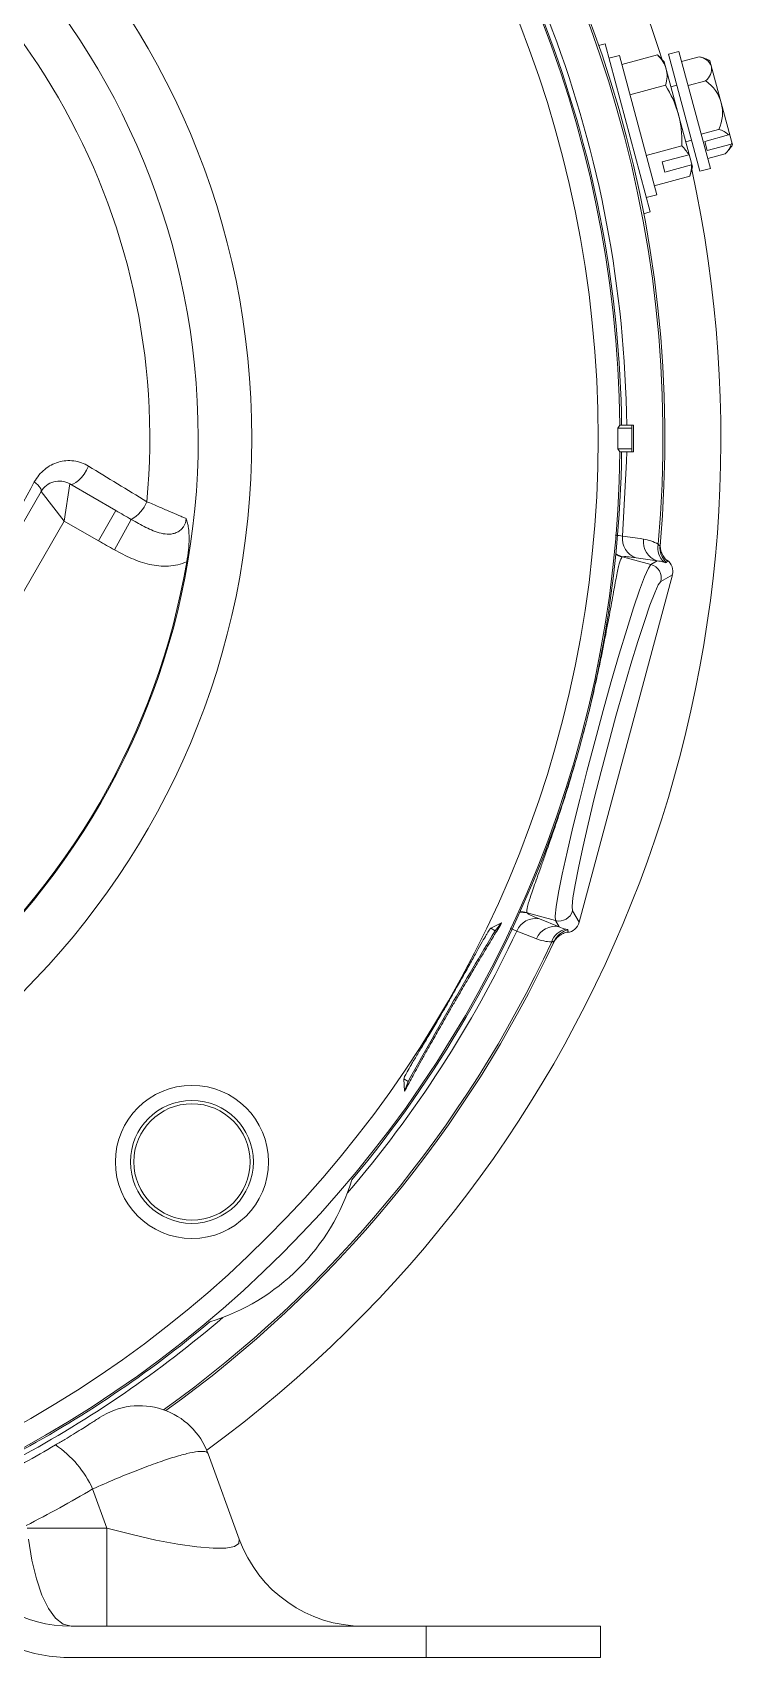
# Paper-space layout '_Right' of a CAD drawing. Header units: inches. Extents: x -5.71 to 3.63, y -3.65 to 3.62.
# Drawn here: x 1.619 to 3.629, y -3.5 to 1.166 of the extents above; entities that cross this region are included whole.
import ezdxf

# ---------------------------------------------------------------- set-up
doc = ezdxf.new("R2010")
doc.units = ezdxf.units.IN
doc.header["$MEASUREMENT"] = 0

psp = doc.layouts.new('_Right')

# ---------------------------------------------------------------- linework, layer by layer
at = {"color": 7, "linetype": 'Continuous', "lineweight": 15}
for p, q in [((3.2633, 1.1332), (3.2445, 1.1282)), ((3.2633, 1.1332), (3.3927, 0.6503)), ((3.3044, 1.0997), (3.2744, 1.0917)), ((3.3044, 1.0997), (3.4115, 0.6998)), ((3.3113, 1.0738), (3.4138, 1.1012)), ((3.4335, 1.0815), (3.4138, 1.1012)), ((3.4335, 1.0815), (3.5142, 0.7801)), ((3.4756, 1.1114), (3.4456, 1.1034)), ((3.5357, 0.7672), (3.4456, 1.1034)), ((3.5656, 0.7753), (3.4756, 1.1114)), ((3.5335, 1.0962), (3.4832, 1.0828)), ((3.5645, 1.0845), (3.6293, 0.843)), ((3.5522, 1.0265), (3.5019, 1.0131)), ((3.3346, 0.9868), (3.4371, 1.0142)), ((3.4694, 1.0145), (3.4526, 1.01)), ((3.5895, 0.8871), (3.5393, 0.8736)), ((3.3813, 0.8128), (3.4837, 0.8402)), ((3.4951, 0.8516), (3.5119, 0.8561)), ((3.6182, 0.8714), (3.5499, 0.8531)), ((3.5499, 0.8531), (3.5569, 0.827)), ((3.5569, 0.827), (3.6252, 0.8453)), ((3.4277, 0.7941), (3.5034, 0.8144)), ((3.4354, 0.7651), (3.4277, 0.7941)), ((3.6082, 0.8174), (3.558, 0.8039)), ((3.4046, 0.7258), (3.507, 0.7532)), ((3.5111, 0.7854), (3.4354, 0.7651)), ((3.507, 0.7532), (3.5142, 0.7801)), ((3.5357, 0.7672), (3.5656, 0.7753)), ((3.3816, 0.6918), (3.4115, 0.6998)), ((3.3927, 0.6503), (3.3739, 0.6452)), ((3.3002, 0.03), (3.3061, 0.0382)), ((3.3002, 0.03), (3.34, 0.03)), ((3.34, 0.0382), (3.3061, 0.0382)), ((3.3108, 0.0384), (3.345, 0.0384)), ((3.34, 0.0382), (3.34, -0.0382)), ((3.345, 0.0384), (3.345, -0.0384)), ((3.3061, -0.0382), (3.3002, -0.03)), ((3.3002, -0.03), (3.34, -0.03)), ((3.3061, -0.0382), (3.34, -0.0382)), ((3.345, -0.0384), (3.3108, -0.0384)), ((1.726, -0.1305), (1.7106, -0.2371)), ((1.726, -0.1305), (1.8588, -0.2072)), ((0.954, -1.3476), (1.644, -0.1524)), ((1.644, -0.1524), (1.7106, -0.2371)), ((1.8588, -0.2072), (1.8088, -0.2938)), ((1.903, -0.2324), (1.8549, -0.3197)), ((1.7106, -0.2371), (1.0606, -1.3629)), ((1.8088, -0.2938), (1.7106, -0.2371)), ((3.3135, -0.3399), (3.395, -0.3617)), ((3.4125, -0.3516), (3.3525, -0.3426)), ((3.395, -0.3617), (3.4125, -0.3516)), ((3.1891, -1.3892), (3.4565, -0.3915)), ((3.4565, -0.3915), (3.4232, -0.4107)), ((2.9352, -1.4064), (2.9664, -1.3908)), ((2.9664, -1.3908), (2.9477, -1.4136)), ((3.0395, -1.3624), (3.121, -1.3842)), ((3.0746, -1.3796), (3.1311, -1.4017)), ((3.1311, -1.4017), (3.121, -1.3842)), ((3.1699, -1.356), (3.1891, -1.3892)), ((2.9352, -1.4064), (2.9477, -1.4136)), ((2.6877, -1.8736), (2.6856, -1.8388)), ((2.6856, -1.8388), (2.698, -1.846)), ((2.698, -1.846), (2.6877, -1.8736)), ((2.1236, -2.915), (2.2129, -3.1603)), ((1.8328, -3.1287), (1.7919, -3.0161)), ((1.6039, -3.1287), (1.8328, -3.1287)), ((1.8328, -3.4103), (1.8328, -3.1287)), ((1.73, -3.4103), (3.25, -3.4103)), ((2.75, -3.4103), (2.75, -3.5)), ((3.25, -3.4103), (3.25, -3.5)), ((1.73, -3.5), (3.25, -3.5))]:
    psp.add_line(p, q, dxfattribs=at)
at = {"color": 8, "linetype": 'Continuous', "lineweight": 15}
psp.add_line((3.0099, -1.4143), (2.9912, -1.4058), dxfattribs=at)
at = {"color": 8, "linetype": 'Continuous', "lineweight": 15, "flags": 128}
for points in [[(3.3138, -0.2801), (3.325, -0.0649), (3.3254, -0.0384)], [(3.2943, -0.3327), (3.3021, -0.3372), (3.3119, -0.3408)], [(3.0193, -1.359), (3.0283, -1.3591), (3.0386, -1.3608)]]:
    psp.add_lwpolyline(points, dxfattribs=at)
at = {"color": 7, "linetype": 'Continuous', "lineweight": 15, "flags": 128}
for points in [[(1.726, -0.1305), (1.7309, -0.1317), (1.7371, -0.1303), (1.7441, -0.1264), (1.7517, -0.1202), (1.7595, -0.112), (1.7672, -0.1021), (1.7743, -0.0912), (1.7805, -0.0796)], [(1.644, -0.1524), (1.6446, -0.1503), (1.6443, -0.1477), (1.6431, -0.1447), (1.641, -0.1413), (1.638, -0.1375), (1.6342, -0.1335), (1.6297, -0.1293), (1.6245, -0.1249)], [(3.3138, -0.2801), (3.3641, -0.2876), (3.3738, -0.2891)], [(3.121, -1.3842), (3.12, -1.3713), (3.123, -1.3443), (3.1298, -1.304), (3.1403, -1.2513), (3.1542, -1.188), (3.1711, -1.1157), (3.1905, -1.0365), (3.2118, -0.9527), (3.2345, -0.8667), (3.2579, -0.7808), (3.2813, -0.6976), (3.3041, -0.6193), (3.3256, -0.5483), (3.3453, -0.4865), (3.3625, -0.4357), (3.3767, -0.3973), (3.3877, -0.3724), (3.395, -0.3617)], [(3.4232, -0.4107), (3.4162, -0.4204), (3.4058, -0.4433), (3.3923, -0.4788), (3.3761, -0.5257), (3.3577, -0.5828), (3.3377, -0.6484), (3.3165, -0.7207), (3.2947, -0.7976), (3.2731, -0.877), (3.2521, -0.9566), (3.2325, -1.0341), (3.2147, -1.1073), (3.1993, -1.1742), (3.1866, -1.2328), (3.1772, -1.2815), (3.1711, -1.3189), (3.1687, -1.344), (3.1699, -1.356)], [(3.0664, -1.4365), (3.0594, -1.4338), (3.0099, -1.4143)], [(1.73, -3.4103), (1.7074, -3.4045), (1.6855, -3.3874), (1.665, -3.3594), (1.6464, -3.3214), (1.6304, -3.2746), (1.6174, -3.2203), (1.6078, -3.1603)], [(1.8328, -3.1287), (1.9051, -3.1473), (1.9736, -3.1627), (2.0363, -3.1746), (2.0915, -3.1826), (2.1378, -3.1864), (2.174, -3.1861), (2.1989, -3.1815), (2.212, -3.1728), (2.2129, -3.1603)]]:
    psp.add_lwpolyline(points, dxfattribs=at)
at = {"color": 7, "linetype": 'Continuous', "lineweight": 15}
for centre, radius in [((0, 0), 3.2435), ((0, 0), 2.2493), ((2.0771, -2.0771), 0.2198), ((2.0771, -2.0771), 0.1765), ((2.0771, -2.0771), 0.167)]:
    psp.add_circle(centre, radius, dxfattribs=at)
for centre, radius, start, end in [((0, 0), 3.435, 354.858, 83.1959), ((0, 0), 3.3064, 0.6616, 86.9487), ((0, 0), 3.5959, 17.6032, 51.6016), ((0, 0), 3.311, 0.6643, 40.0003), ((0, 0), 2.095, 275.8537, 264.1463), ((0, 0), 1.9559, 354.6749, 65.3251), ((3.4907, 0.9353), 0.1665, 63.6522, 75.0945), ((3.5269, 1.0514), 0.0453, 21.9616, 81.6167), ((3.524, 1.062), 0.0453, 308.3833, 8.0384), ((3.4907, 0.9353), 0.11, 333.9984, 56.0016), ((3.5771, 0.8304), 0.0581, 44.9377, 77.6275), ((3.5691, 0.8603), 0.0581, 312.3725, 345.0623), ((3.4907, 0.9353), 0.1665, 314.9055, 326.3478), ((3.4933, 0.9709), 0.1597, 321.4551, 322.9716), ((3.5003, 0.9448), 0.1597, 321.4551, 322.9716), ((0, 0), 3.5959, 306.1183, 12.3968), ((0, 0), 3.3003, 359.4792, 0.5208), ((0, 0), 3.3064, 270.6616, 359.3384), ((0, 0), 3.311, 319.9997, 359.3357), ((1.696, -0.1824), 0.06, 60, 150), ((1.8571, -0.1476), 0.0964, 298.423, 339.4362), ((3.3712, -0.2878), 0.0579, 172.3693, 251.1678), ((3.4312, -0.2968), 0.0579, 172.3142, 251.1649), ((3.4696, -0.3147), 0.0548, 168.3967, 228.0466), ((3.4806, -0.3132), 0.0597, 174.8877, 226.1401), ((3.4812, -0.3066), 0.0597, 174.9978, 229.3808), ((0, 0), 2.0925, 309.7385, 350.2615), ((3.3845, -0.4004), 0.0401, 345.1836, 74.8164), ((3.4179, -0.3811), 0.0399, 344.972, 52.8571), ((3.0634, -1.4363), 0.0579, 78.8322, 157.6307), ((3.1313, -1.3455), 0.0401, 255.1836, 344.8164), ((3.1505, -1.3789), 0.0399, 277.1429, 345.028), ((0, 0), 3.435, 305.6542, 335.142), ((13.3283, -7.6951), 12.1332, 148.82097, 151.17903), ((3.1199, -1.4585), 0.0579, 78.8351, 157.6858), ((3.1621, -1.4623), 0.0548, 101.9534, 161.6033), ((3.1681, -1.4751), 0.0597, 100.6192, 155.0022), ((3.1709, -1.4691), 0.0597, 103.8599, 155.1123), ((1.9481, -1.9481), 0.6153, 287.0317, 342.9683), ((0, 0), 3.311, 297.9942, 310.0003), ((1.9266, -2.9867), 0.2097, 20, 123.1549), ((0, -0.0375), 3.313, 297.0339, 300.5749), ((1.5189, -3.1385), 0.2991, 24.149, 56.2301), ((0, 0.0168), 3.5227, 297.0339, 300.5749), ((2.57, -3.0303), 0.38, 200, 270), ((1.73, -3.0303), 0.38, 211.6033, 270), ((1.73, -3.0303), 0.4697, 249.418, 270)]:
    psp.add_arc(centre, radius, start, end, dxfattribs=at)
at = {"color": 8, "linetype": 'Continuous', "lineweight": 15}
for centre, radius, start, end in [((0, 0), 3.4294, 354.9204, 83.1934), ((0, 0), 3.3256, 0.6613, 40.6432), ((3.3292, -0.2822), 0.0598, 234.446, 254.7161), ((3.0243, -1.4202), 0.0598, 75.2839, 95.554), ((0, 0), 3.4294, 305.5905, 335.0796), ((0, 0), 3.3256, 319.3568, 334.832), ((0, 0), 3.3256, 298.2924, 310.6432)]:
    psp.add_arc(centre, radius, start, end, dxfattribs=at)
at = {"color": 7, "linetype": 'Continuous', "lineweight": 15}
for points in [[(3.4138, 1.1012), (3.4258, 1.0892), (3.4349, 1.0761), (3.4389, 1.0613)], [(3.4371, 1.0142), (3.4529, 0.988), (3.4659, 0.9605), (3.4739, 0.9308)], [(3.4837, 0.8402), (3.4917, 0.8322), (3.4986, 0.8236), (3.5034, 0.8144)], [(3.5034, 0.8144), (3.5037, 0.8153), (3.504, 0.8163), (3.5043, 0.8172)], [(3.5111, 0.7854), (3.5116, 0.7749), (3.51, 0.7641), (3.507, 0.7532)], [(3.5121, 0.7883), (3.5118, 0.7873), (3.5114, 0.7864), (3.5111, 0.7854)], [(1.7805, -0.0796), (1.8348, -0.1129), (1.8906, -0.147), (1.9474, -0.1815)], [(1.8588, -0.2072), (1.8735, -0.2156), (1.8882, -0.2241), (1.903, -0.2324)], [(1.8549, -0.3197), (1.8395, -0.3112), (1.8241, -0.3026), (1.8088, -0.2938)], [(3.3738, -0.2891), (3.3882, -0.2913), (3.4023, -0.2957), (3.4159, -0.3036)], [(3.3135, -0.3399), (3.3128, -0.34), (3.3123, -0.3403), (3.3119, -0.3408)], [(3.433, -0.3554), (3.4262, -0.3528), (3.4194, -0.3518), (3.4125, -0.3516)], [(3.4393, -0.3562), (3.4385, -0.3572), (3.4365, -0.3568), (3.433, -0.3554)], [(3.442, -0.3493), (3.4426, -0.3505), (3.4427, -0.3514), (3.4424, -0.3519)], [(3.0386, -1.3608), (3.0387, -1.3614), (3.039, -1.3619), (3.0395, -1.3624)], [(3.1101, -1.445), (3.0943, -1.4451), (3.0799, -1.4419), (3.0664, -1.4365)], [(3.1311, -1.4017), (3.1372, -1.405), (3.1436, -1.4076), (3.1507, -1.4087)], [(3.1507, -1.4087), (3.1545, -1.4093), (3.1565, -1.4099), (3.1566, -1.4112)], [(3.1571, -1.4164), (3.1572, -1.417), (3.1567, -1.4178), (3.1555, -1.4185)]]:
    psp.add_open_spline(points, degree=3, dxfattribs=at)
for points, knots in [([(3.4389, 1.0613), (3.4409, 1.0539), (3.4416, 1.0462), (3.4408, 1.0305), (3.4393, 1.0224), (3.4371, 1.0142)], [0, 0, 0, 0, 0.5, 0.5, 1, 1, 1, 1]), ([(3.4739, 0.9308), (3.4778, 0.9161), (3.4805, 0.901), (3.4836, 0.8707), (3.484, 0.8555), (3.4837, 0.8402)], [0, 0, 0, 0, 0.5, 0.5, 1, 1, 1, 1]), ([(1.6245, -0.1249), (1.6284, -0.1177), (1.6328, -0.1112), (1.6427, -0.0991), (1.6483, -0.0936), (1.6601, -0.0839), (1.6664, -0.0797), (1.6796, -0.0727), (1.6866, -0.0699), (1.7007, -0.0657), (1.708, -0.0644), (1.7228, -0.0632), (1.7303, -0.0634), (1.7451, -0.0653), (1.7524, -0.0671), (1.7668, -0.0722), (1.7738, -0.0755), (1.7805, -0.0796)], [0, 0, 0, 0, 0.125, 0.125, 0.25, 0.25, 0.375, 0.375, 0.5, 0.5, 0.625, 0.625, 0.75, 0.75, 0.875, 0.875, 1, 1, 1, 1]), ([(0.9204, -1.3444), (0.981, -1.2456), (1.0415, -1.1464), (1.1322, -0.9951), (1.1625, -0.9443), (1.2079, -0.8673), (1.223, -0.8414), (1.2532, -0.7897), (1.2681, -0.7639), (1.3128, -0.6866), (1.3421, -0.6352), (1.4001, -0.5326), (1.4288, -0.4815), (1.5138, -0.3283), (1.5695, -0.2264), (1.6245, -0.1249)], [0, 0, 0, 0, 0.25, 0.25, 0.375, 0.375, 0.4375, 0.4375, 0.5, 0.5, 0.625, 0.625, 0.75, 0.75, 1, 1, 1, 1]), ([(1.9474, -0.1815), (1.9593, -0.1865), (1.9707, -0.1914), (1.9926, -0.2007), (2.0031, -0.2052), (2.0225, -0.2135), (2.0314, -0.2173), (2.0434, -0.2226), (2.0473, -0.2242), (2.0543, -0.2273), (2.0576, -0.2287), (2.0606, -0.23)], [0, 0, 0, 0, 0.25, 0.25, 0.5, 0.5, 0.75, 0.75, 0.875, 0.875, 1, 1, 1, 1]), ([(1.903, -0.2324), (1.9172, -0.2405), (1.931, -0.2482), (1.952, -0.2587), (1.959, -0.262), (1.9734, -0.2678), (1.9808, -0.2704), (1.9958, -0.274), (2.0037, -0.275), (2.0156, -0.2746), (2.0195, -0.2741), (2.0273, -0.2723), (2.0312, -0.2709), (2.0384, -0.2674), (2.0419, -0.2651), (2.0481, -0.2597), (2.0508, -0.2567), (2.0577, -0.2464), (2.0602, -0.2382), (2.0606, -0.23)], [0, 0, 0, 0, 0.25, 0.25, 0.375, 0.375, 0.5, 0.5, 0.625, 0.625, 0.6875, 0.6875, 0.75, 0.75, 0.8125, 0.8125, 0.875, 0.875, 1, 1, 1, 1]), ([(2.0624, -0.354), (2.0643, -0.3425), (2.0659, -0.3312), (2.0681, -0.3089), (2.0688, -0.2979), (2.0689, -0.2769), (2.0683, -0.2668), (2.0663, -0.2524), (2.0655, -0.2477), (2.0633, -0.2387), (2.0621, -0.2342), (2.0606, -0.23)], [0, 0, 0, 0, 0.25, 0.25, 0.5, 0.5, 0.75, 0.75, 0.875, 0.875, 1, 1, 1, 1]), ([(2.0624, -0.354), (2.0454, -0.3612), (2.0278, -0.3652), (1.9911, -0.3674), (1.973, -0.3656), (1.9372, -0.3576), (1.9201, -0.3515), (1.887, -0.3369), (1.8709, -0.3285), (1.8549, -0.3197)], [0, 0, 0, 0, 0.25, 0.25, 0.5, 0.5, 0.75, 0.75, 1, 1, 1, 1]), ([(3.4159, -0.3036), (3.4175, -0.3055), (3.4188, -0.3069), (3.4206, -0.3086), (3.4211, -0.3087), (3.4212, -0.3079)], [0, 0, 0, 0, 0.5, 0.5, 1, 1, 1, 1]), ([(3.4212, -0.3079), (3.4213, -0.3069), (3.4214, -0.3059), (3.4214, -0.3049), (3.4215, -0.3037), (3.4217, -0.3025), (3.4218, -0.3014)], [0, 0, 0, 0, 0.000851736, 0.000851736, 0.000851736, 0.001903169, 0.001903169, 0.001903169, 0.001903169]), ([(3.4347, -0.3429), (3.4347, -0.3429), (3.4347, -0.343), (3.4332, -0.3415), (3.4302, -0.3374), (3.4256, -0.329), (3.4214, -0.3164), (3.4219, -0.3063), (3.4221, -0.3014)], [0, 0, 0, 0, 0.02436, 0.192275, 0.323706, 0.484821, 0.751071, 1, 1, 1, 1]), ([(3.3119, -0.3408), (3.3098, -0.3432), (3.3076, -0.3486), (3.3039, -0.3613), (3.3027, -0.3662), (3.3, -0.3776), (3.2986, -0.3841), (3.2942, -0.4055), (3.291, -0.4224), (3.2857, -0.4514), (3.2839, -0.4616), (3.2799, -0.4835), (3.2778, -0.495), (3.2713, -0.5307), (3.2665, -0.5563), (3.2585, -0.5973), (3.2557, -0.6115), (3.2497, -0.6404), (3.2466, -0.6551), (3.237, -0.6998), (3.2301, -0.7304), (3.2187, -0.7776), (3.2148, -0.7935), (3.2067, -0.8253), (3.2026, -0.8411), (3.1899, -0.8884), (3.181, -0.9198), (3.1626, -0.9821), (3.1533, -1.0123), (3.1393, -1.0557), (3.1346, -1.07), (3.1254, -1.0978), (3.1207, -1.1116), (3.1071, -1.1513), (3.0984, -1.1759), (3.0863, -1.21), (3.0824, -1.2209), (3.0749, -1.2418), (3.0713, -1.2518), (3.0613, -1.2796), (3.0557, -1.2958), (3.0465, -1.3233), (3.043, -1.3347), (3.0388, -1.3519), (3.038, -1.3577), (3.0386, -1.3608)], [0, 0, 0, 0, 0.0625, 0.0625, 0.09375, 0.09375, 0.125, 0.125, 0.1875, 0.1875, 0.21875, 0.21875, 0.25, 0.25, 0.3125, 0.3125, 0.34375, 0.34375, 0.375, 0.375, 0.4375, 0.4375, 0.46875, 0.46875, 0.5, 0.5, 0.5625, 0.5625, 0.625, 0.625, 0.65625, 0.65625, 0.6875, 0.6875, 0.75, 0.75, 0.78125, 0.78125, 0.8125, 0.8125, 0.875, 0.875, 0.9375, 0.9375, 1, 1, 1, 1]), ([(3.3525, -0.3426), (3.342, -0.341), (3.3335, -0.34), (3.3205, -0.3391), (3.316, -0.3392), (3.3135, -0.3399)], [0, 0, 0, 0, 0.5, 0.5, 1, 1, 1, 1]), ([(3.4424, -0.3519), (3.4418, -0.3527), (3.4412, -0.3535), (3.4407, -0.3542), (3.4402, -0.3549), (3.4397, -0.3555), (3.4393, -0.3562)], [0, 0, 0, 0, 0.001049059, 0.001049059, 0.001049059, 0.001898795, 0.001898795, 0.001898795, 0.001898795]), ([(2.9664, -1.3908), (2.9591, -1.4028), (2.9513, -1.4155), (2.9344, -1.4435), (2.9253, -1.4586), (2.9097, -1.4847), (2.9041, -1.494), (2.8921, -1.5142), (2.8856, -1.5251), (2.8748, -1.5435), (2.871, -1.55), (2.8628, -1.5639), (2.8585, -1.5712), (2.8493, -1.5869), (2.8445, -1.5953), (2.8343, -1.6127), (2.8289, -1.622), (2.8183, -1.6404), (2.813, -1.6497), (2.8029, -1.6672), (2.7981, -1.6757), (2.7892, -1.6913), (2.785, -1.6986), (2.7772, -1.7124), (2.7735, -1.719), (2.763, -1.7375), (2.7569, -1.7484), (2.7455, -1.7687), (2.7403, -1.778), (2.7305, -1.7957), (2.7259, -1.804), (2.7172, -1.8197), (2.7131, -1.8271), (2.7014, -1.8484), (2.6943, -1.8614), (2.6877, -1.8736)], [0, 0, 0, 0, 0.125, 0.125, 0.25, 0.25, 0.3125, 0.3125, 0.375, 0.375, 0.40625, 0.40625, 0.4375, 0.4375, 0.46875, 0.46875, 0.5, 0.5, 0.53125, 0.53125, 0.5625, 0.5625, 0.59375, 0.59375, 0.625, 0.625, 0.6875, 0.6875, 0.75, 0.75, 0.8125, 0.8125, 0.875, 0.875, 1, 1, 1, 1]), ([(3.0395, -1.3624), (3.0413, -1.3642), (3.0452, -1.3666), (3.0569, -1.3723), (3.0648, -1.3757), (3.0746, -1.3796)], [0, 0, 0, 0, 0.5, 0.5, 1, 1, 1, 1]), ([(2.6856, -1.8388), (2.6855, -1.8378), (2.6863, -1.8356), (2.6887, -1.8304), (2.6898, -1.8284), (2.6922, -1.8238), (2.6936, -1.8211), (2.6985, -1.8124), (2.7025, -1.8056), (2.7118, -1.7897), (2.7172, -1.7807), (2.729, -1.761), (2.7354, -1.7504), (2.7457, -1.7332), (2.7492, -1.7273), (2.7565, -1.7151), (2.7602, -1.709), (2.7714, -1.6901), (2.7791, -1.6771), (2.7949, -1.6501), (2.8029, -1.6364), (2.8147, -1.616), (2.8186, -1.6091), (2.8265, -1.5955), (2.8304, -1.5886), (2.842, -1.5682), (2.8494, -1.555), (2.8601, -1.5359), (2.8636, -1.5296), (2.8705, -1.5173), (2.8739, -1.5112), (2.8836, -1.4937), (2.8896, -1.4829), (2.9007, -1.4628), (2.9059, -1.4536), (2.9149, -1.4376), (2.9189, -1.4307), (2.924, -1.4222), (2.9255, -1.4196), (2.9283, -1.4152), (2.9296, -1.4133), (2.9328, -1.4086), (2.9343, -1.4068), (2.9352, -1.4064)], [0, 0, 0, 0, 0.0625, 0.0625, 0.09375, 0.09375, 0.125, 0.125, 0.1875, 0.1875, 0.25, 0.25, 0.3125, 0.3125, 0.34375, 0.34375, 0.375, 0.375, 0.4375, 0.4375, 0.5, 0.5, 0.53125, 0.53125, 0.5625, 0.5625, 0.625, 0.625, 0.65625, 0.65625, 0.6875, 0.6875, 0.75, 0.75, 0.8125, 0.8125, 0.875, 0.875, 0.90625, 0.90625, 0.9375, 0.9375, 1, 1, 1, 1]), ([(3.1168, -1.444), (3.1171, -1.4432), (3.1166, -1.443), (3.1143, -1.4436), (3.1124, -1.4442), (3.1101, -1.445)], [0, 0, 0, 0, 0.5, 0.5, 1, 1, 1, 1]), ([(3.114, -1.4499), (3.1145, -1.4488), (3.115, -1.4478), (3.1155, -1.4467), (3.1159, -1.4458), (3.1163, -1.4449), (3.1168, -1.444)], [0, 0, 0, 0, 0.001051433, 0.001051433, 0.001051433, 0.001903169, 0.001903169, 0.001903169, 0.001903169]), ([(3.1149, -1.4487), (3.1151, -1.448), (3.117, -1.4427), (3.1233, -1.4352), (3.1318, -1.4274), (3.139, -1.4232), (3.1431, -1.4213), (3.1454, -1.4205), (3.1458, -1.4204), (3.146, -1.4204)], [0, 0, 0, 0, 0.04019, 0.29165, 0.502315, 0.663642, 0.780935, 0.902737, 1, 1, 1, 1]), ([(3.1566, -1.4112), (3.1567, -1.412), (3.1567, -1.4128), (3.1568, -1.4135), (3.1569, -1.4145), (3.157, -1.4155), (3.1571, -1.4164)], [0, 0, 0, 0, 0.000849736, 0.000849736, 0.000849736, 0.001898795, 0.001898795, 0.001898795, 0.001898795]), ([(1.6852, -2.8899), (1.6944, -2.8844), (1.7034, -2.879), (1.7206, -2.8687), (1.7287, -2.8637), (1.7444, -2.8541), (1.7518, -2.8495), (1.7653, -2.8411), (1.7714, -2.8372), (1.7827, -2.83), (1.7877, -2.8268), (1.7963, -2.8213), (1.7999, -2.8189), (1.8089, -2.8131), (1.8119, -2.8111), (1.8119, -2.8111)], [0, 0, 0, 0, 0.125, 0.125, 0.25, 0.25, 0.375, 0.375, 0.5, 0.5, 0.625, 0.625, 0.75, 0.75, 1, 1, 1, 1]), ([(2.1236, -2.915), (2.1225, -2.912), (2.1195, -2.91), (2.112, -2.9085), (2.1091, -2.9082), (2.1022, -2.9082), (2.0983, -2.9084), (2.0852, -2.9099), (2.0748, -2.9118), (2.0567, -2.9161), (2.0503, -2.9178), (2.0366, -2.9216), (2.0293, -2.9237), (2.0065, -2.9308), (1.9902, -2.9363), (1.9639, -2.9457), (1.9548, -2.949), (1.936, -2.956), (1.9263, -2.9598), (1.8969, -2.9713), (1.8767, -2.9795), (1.8351, -2.9971), (1.8136, -3.0064), (1.7919, -3.0161)], [0, 0, 0, 0, 0.125, 0.125, 0.1875, 0.1875, 0.25, 0.25, 0.375, 0.375, 0.4375, 0.4375, 0.5, 0.5, 0.625, 0.625, 0.6875, 0.6875, 0.75, 0.75, 0.875, 0.875, 1, 1, 1, 1])]:
    psp.add_open_spline(points, degree=3, knots=knots, dxfattribs=at)
at = {"color": 8, "linetype": 'Continuous', "lineweight": 15}
psp.add_open_spline([(3.2925, -0.2777), (3.2935, -0.2777), (3.2977, -0.2778), (3.3068, -0.2791), (3.3138, -0.2801)], degree=3, knots=[0, 0, 0, 0, 0.233709, 1, 1, 1, 1], dxfattribs=at)

doc.saveas('drawing.dxf')
